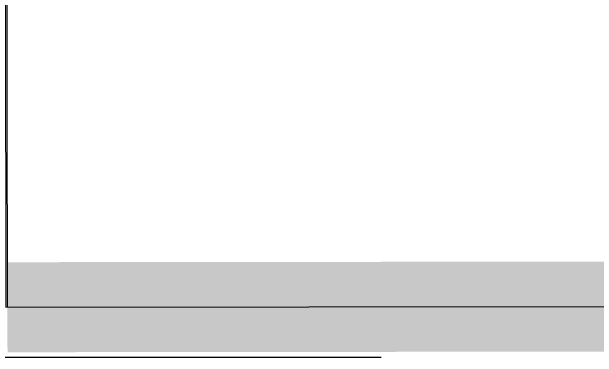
# Model space of a CAD drawing. Header units: metres. Extents: x -8 to 247, y -4 to 148.
# Drawn here: x 208.391 to 211.64, y 38.099 to 40.019 of the extents above; entities that cross this region are included whole.
import ezdxf

# ---------------------------------------------------------------- set-up
doc = ezdxf.new("R2010")
doc.units = ezdxf.units.M
doc.header["$LTSCALE"] = 5
doc.linetypes.add('DISCONTINU', pattern=[0.75, 0.5, -0.25])
doc.layers.add('800 Espace-vert', color=8, linetype='Continuous', lineweight=5)
doc.layers.add('_contour jardin', color=3, linetype='Continuous')
doc.layers.add('limite de propriété', color=7, linetype='Continuous')

msp = doc.modelspace()

# ---------------------------------------------------------------- linework, layer by layer
at = {"layer": '800 Espace-vert', "color": 8}
msp.add_lwpolyline([(230.9441, 45.515), (220.7441, 45.515), (220.7441, 54.3429), (220.0441, 54.3566), (220.0441, 54.9429), (219.3441, 54.9429), (219.3441, 55.6429), (212.2941, 55.6429), (212.2941, 56.4429), (212.7441, 56.4429), (212.7441, 65.6182), (213.3441, 65.6429), (213.3441, 64.7429), (214.5066, 64.7429), (214.5066, 69.1495), (209.1912, 69.1495), (209.1912, 56.0172), (208.3412, 56.0195), (208.3412, 54.3495), (208.3676, 38.3776), (244.2749, 38.4149)], dxfattribs=at)
at = {"layer": '_contour jardin', "color": 8}
msp.add_lwpolyline([(188.3267, 114.1939), (183.1662, 71.9495), (209.1912, 71.9494), (209.1912, 69.1495), (214.5066, 69.1495), (214.5066, 64.7429), (213.3441, 64.7429), (213.3441, 56.4429), (213.5441, 56.4429), (213.5441, 55.6429), (208.3412, 55.6429), (208.3592, 38.3776), (244.2749, 38.4149), (246.4999, 41.3239), (225.8336, 125.7485), (214.4081, 124.7541), (212.7019, 110.8585)], close=True, dxfattribs=at)
at = {"layer": 'limite de propriété', "color": 8, "linetype": 'DISCONTINU'}
msp.add_line((174.1912, 38.0995), (244.3845, 38.0995), dxfattribs=at)
at = {"layer": 'limite de propriété', "color": 8, "const_width": 0.5, "flags": 128}
msp.add_lwpolyline([(208.3676, 38.3776), (244.2749, 38.4149), (246.4999, 41.3239), (233.2536, 95.4034)], dxfattribs=at)

doc.saveas('drawing.dxf')
